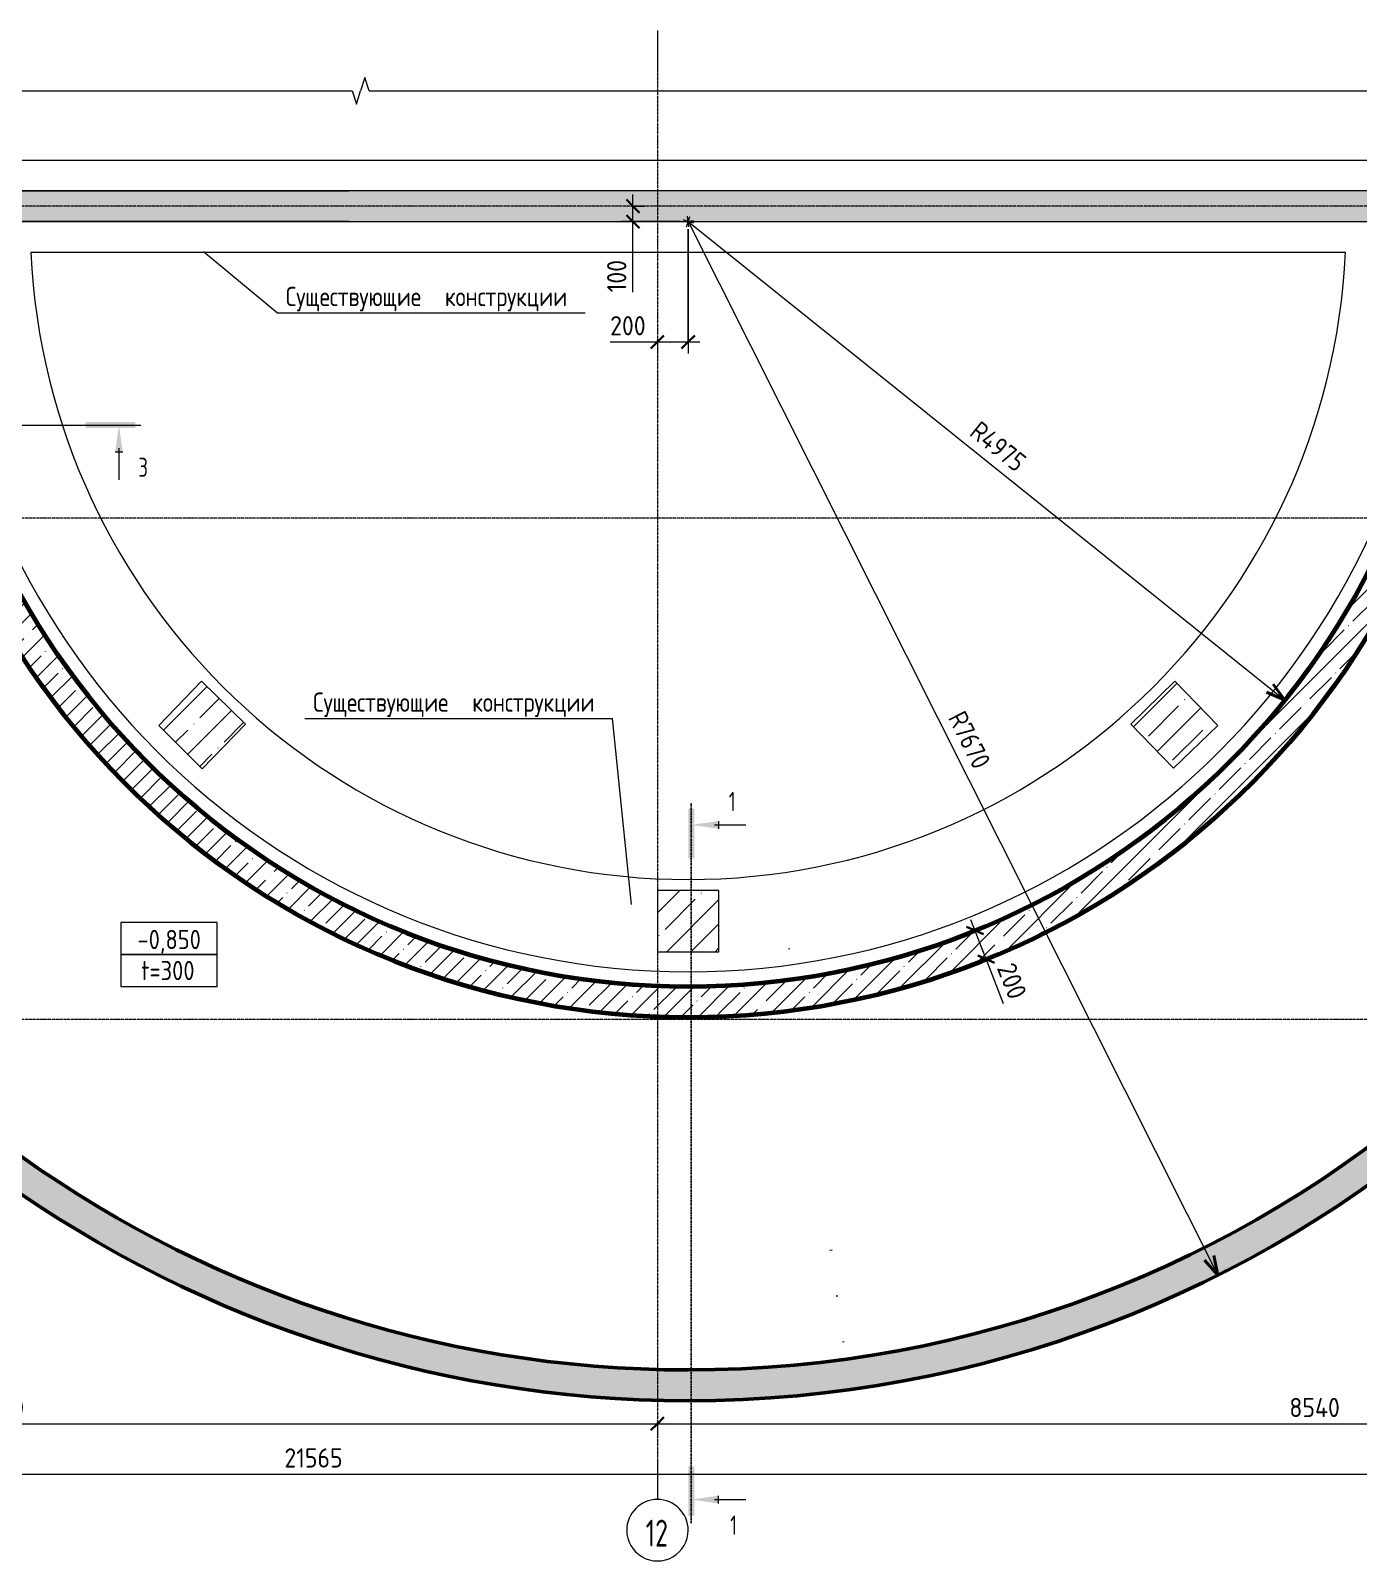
# Model space of a CAD drawing. Header units: millimetres. Extents: x 25978 to 116586, y -2270 to 13021.
# Drawn here: x 103353 to 111987, y 2719 to 12682 of the extents above; entities that cross this region are included whole.
import ezdxf

# ---------------------------------------------------------------- set-up
doc = ezdxf.new("R2010")
doc.units = ezdxf.units.MM
for name, pattern in [('01 Штриховая _2 мм_', [3, 2, -1]), ('01 Штриховая _4 мм_', [6, 3.5, -2.5]), ('02 Штрихпунктирная _20 мм_', [25, 20, -2.5, 0, -2.5]), ('04 Пунктир 10мм', [10, 0, -10])]:
    doc.linetypes.add(name, pattern=pattern)
for name, color, linetype, lineweight in [('AA_Dim', 7, 'Continuous', 9), ('AA_Dim-50', 7, 'Continuous', 9), ('AA_Linii', 7, 'Continuous', 9), ('AA_Oformlenie', 7, 'Continuous', 9), ('AA_Razrez', 7, 'Continuous', 9), ('AA_Vinoska', 7, 'Continuous', 9), ('AF_Lestnica', 7, '01 Штриховая _2 мм_', 9), ('AF_Perekritie', 7, 'Continuous', 20), ('AF_Perekritie_Опалубка', 253, 'Continuous', 20), ('AF_Stena', 7, '01 Штриховая _4 мм_', 20), ('AF_Stena_Гидроизоляция', 253, 'Continuous', 20), ('Оси', 7, 'Continuous', 9)]:
    doc.layers.add(name, color=color, linetype=linetype, lineweight=lineweight)
doc.styles.add('GOST Common', font='GOST_Common.ttf', dxfattribs={"width": 0.85, "height": 125})
doc.styles.add('ISOCPEUR', font='isocpeur.TTF', dxfattribs={"width": 0.7, "height": 175})
doc.styles.add('ISOCPEUR_1', font='isocpeur.TTF', dxfattribs={"width": 0.85, "height": 125})
doc.styles.add('ISOCPEUR_2', font='isocpeur.TTF', dxfattribs={"width": 0.9, "height": 125})
doc.styles.add('ISOCPEUR_3', font='isocpeur.TTF', dxfattribs={"width": 0.7, "height": 125})
doc.dimstyles.new('05_Округл_5мм__прозр_', dxfattribs={"dimscale": 304.8, "dimtxt": 125.344371, "dimasz": 0.278871, "dimexe": 0.246063, "dimexo": 0.164042, "dimgap": 0.016404, "dimtad": 1, "dimdec": 0, "dimrnd": 5, "dimdsep": 46, "dimtxsty": 'ISOCPEUR_2', "dimblk1": 'OBLIQUE', "dimblk2": 'OBLIQUE', "dimsah": 1, "dimcen": 0.09, "dimdle": 0.246063, "dimazin": 0, "dimtfac": 1, "dimtdec": 4, "dimtix": 1, "dimtmove": 0, "dimatfit": 3, "dimfxl": 1, "dimtvp": 1, "dimtolj": 1, "dimtzin": 0, "dimlwd": 18, "dimlwe": 18, "dimarcsym": 2})
doc.dimstyles.new('05_Округл_5мм__прозр__1', dxfattribs={"dimscale": 304.8, "dimtxt": 125.344371, "dimasz": 0.278871, "dimexe": 0.246063, "dimexo": 0.164042, "dimgap": 0.016404, "dimtad": 1, "dimdec": 0, "dimrnd": 5, "dimdsep": 46, "dimtxsty": 'ISOCPEUR_2', "dimblk1": 'OBLIQUE', "dimblk2": 'OBLIQUE', "dimsah": 1, "dimcen": 0.09, "dimdle": 0.246063, "dimazin": 0, "dimtfac": 1, "dimtdec": 4, "dimtix": 1, "dimtmove": 1, "dimatfit": 3, "dimfxl": 1, "dimtvp": 1, "dimtolj": 1, "dimtzin": 0, "dimlwd": 18, "dimlwe": 18, "dimarcsym": 2})
doc.dimstyles.new('Стрелка__округл_5_мм__1', dxfattribs={"dimscale": 304.8, "dimtxt": 125.344371, "dimasz": 0.410105, "dimexe": 0.393701, "dimexo": 0, "dimgap": 0.065617, "dimtad": 1, "dimjust": 3, "dimdec": 0, "dimrnd": 5, "dimdsep": 46, "dimtxsty": 'ISOCPEUR_1', "dimblk1": 'OPEN30', "dimblk2": 'OPEN30', "dimsah": 1, "dimcen": 0.09, "dimazin": 0, "dimtfac": 1, "dimtdec": 4, "dimtix": 1, "dimtmove": 0, "dimatfit": 2, "dimfxl": 1, "dimtvp": 1, "dimtolj": 1, "dimtzin": 0, "dimarcsym": 2})
pattern_1 = [(45, (66853.87, 0), (-157.1545, 157.1545), []), (45, (67011.03, 0), (-157.1545, 157.1545), [277.813, -55.563, 1.676, -53.886])]

# ---------------------------------------------------------------- blocks, each defined once
blk = doc.blocks.new('Лестницы 1 - Лестницы 1-3688333-Схема расположения входа на отм_ -0_850 в осях 7-14_ А-В')
at = {"layer": 'AF_Lestnica', "linetype": 'Continuous'}
h = blk.add_hatch(dxfattribs=at)
h.set_pattern_fill('FP_19', color=256, style=0, pattern_type=2)
h.set_pattern_definition([(45, (0, 0), (-112.2532, 112.2532), []), (45, (112.25, 0), (-112.2532, 112.2532), [198.438, -39.688, 1.676, -38.011])])
h.paths.add_polyline_path([(40775.1, 3770.8), (41079.9, 3776.9), (41384.2, 3795), (41687.6, 3825.3), (41989.5, 3867.6), (42289.5, 3921.8), (42587.1, 3987.9), (42881.8, 4065.8), (43173.2, 4155.4), (43460.9, 4256.5), (43744.3, 4368.9), (44022.9, 4492.5), (44296.5, 4627.1), (44564.5, 4772.4), (44826.5, 4928.3), (45082.1, 5094.4), (45330.9, 5270.6), (45572.5, 5456.6), (45806.5, 5652), (46032.6, 5856.5), (46250.3, 6069.9), (46459.4, 6291.7), (46659.6, 6521.7), (46850.4, 6759.5), (47031.6, 7004.6), (47202.9, 7256.8), (47364.1, 7515.6), (47514.9, 7780.6), (47655, 8051.3), (47784.3, 8327.4), (47902.4, 8608.5), (48009.3, 8894), (48104.8, 9183.5), (48188.7, 9476.6), (48260.9, 9772.8), (48321.2, 10071.7), (48369.6, 10372.7), (48171.6, 10400.5), (48122.9, 10099), (48061.9, 9799.7), (47988.8, 9503.2), (47903.6, 9210), (47806.5, 8920.4), (47697.6, 8635.1), (47577.1, 8354.4), (47445.3, 8079), (47302.4, 7809.1), (47148.5, 7545.3), (46983.9, 7288), (46809, 7037.7), (46624, 6794.7), (46429.2, 6559.5), (46225, 6332.4), (46011.6, 6113.9), (45789.5, 5904.3), (45559, 5703.9), (45320.6, 5513.1), (45074.5, 5332.3), (44821.2, 5161.6), (44561.2, 5001.5), (44294.8, 4852.1), (44022.5, 4713.7), (43744.9, 4586.6), (43462.2, 4470.9), (43175.1, 4366.9), (42883.9, 4274.7), (42589.3, 4194.5), (42291.5, 4126.4), (41991.3, 4070.5), (41689, 4026.9), (41385.2, 3995.8), (41080.4, 3977), (40775.1, 3970.8), (40467.4, 3977.1), (40160.2, 3996.1), (39854.1, 4027.8), (39549.6, 4072), (39247.1, 4128.7), (38947.2, 4197.9), (38650.5, 4279.3), (38357.3, 4372.9), (38068.3, 4478.5), (37783.8, 4595.9), (37504.4, 4724.9), (37230.6, 4865.4), (36962.8, 5017), (36701.4, 5179.4), (36447, 5352.6), (36199.9, 5536), (35960.6, 5729.5), (35729.4, 5932.7), (35506.9, 6145.2), (35293.2, 6366.7), (35088.9, 6596.8), (34894.2, 6835.1), (34709.5, 7081.3), (34535.1, 7334.8), (34371.3, 7595.4), (34218.4, 7862.4), (34076.6, 8135.5), (33946.2, 8414.3), (33827.3, 8698.1), (33720.3, 8986.6), (33625.2, 9279.3), (33416.5, 9279.3), (33509.2, 8985.6), (33613.6, 8695.9), (33729.6, 8410.5), (33856.9, 8130.1), (33995.4, 7855), (34144.8, 7585.7), (34304.9, 7322.5), (34475.4, 7066.1), (34656.1, 6816.7), (34846.7, 6574.7), (35046.8, 6340.6), (35256.2, 6114.7), (35474.5, 5897.4), (35701.3, 5689.1), (35936.3, 5490), (36179.1, 5300.5), (36429.3, 5120.9), (36686.5, 4951.5), (36950.3, 4792.6), (37220.3, 4644.4), (37496.1, 4507.1), (37777.1, 4381.1), (38062.9, 4266.4), (38353.1, 4163.3), (38647.3, 4071.9), (38944.8, 3992.4), (39245.3, 3924.9), (39548.3, 3869.5), (39853.3, 3826.4), (40159.7, 3795.5), (40467.1, 3777)])
at = {"layer": 'AF_Lestnica', "color": 10, "linetype": 'Continuous', "lineweight": 50}
for radius, start, end in [(7469.2, 270, 352), (7669.2, 270, 352), (7669.2, 196.36363, 270), (7469.2, 196.81463, 270)]:
    blk.add_arc((40775.1, 11440), radius, start, end, dxfattribs=at)
blk = doc.blocks.new('011_ЛинияОбрыва _ЭлУзла_Линия_ - Тип 1-3710690-Схема расположения входа на отм_ -0_850 в осях 7-14_ А-В')
at = {"layer": 'AA_Oformlenie'}
for p, q in [((0, 0), (10745, 0)), ((10856.3, 0), (21600, 0))]:
    blk.add_line(p, q, dxfattribs=at)
blk = doc.blocks.new('Ось сетки - d_4мм-2765513-Схема расположения входа на отм_ -0_850 в осях 7-14_ А-В')
at = {"layer": 'Оси'}
for start, end in [(360, 180), (360, 180), (180, 360), (180, 360)]:
    blk.add_arc((0, 0), 4, start, end, dxfattribs=at)
blk = doc.blocks.new('Разрез - Номер узла_ сзади-394133-Схема расположения входа на отм_ -0_850 в осях 7-14_ А-В')
at = {"layer": 'AA_Razrez'}
for points in [[(7.33, 0.4), (7.33, -0.39), (0.87, -0.39), (0.87, 0.4)], [(3.5, -3.53), (2.5, -3.53), (3, 0)]]:
    blk.add_hatch(color=256, dxfattribs=at).paths.add_polyline_path(points)
for p, q in [((2.5, -3.53), (3.5, -3.53)), ((3, -3), (3, -7.1))]:
    blk.add_line(p, q, dxfattribs=at)
blk = doc.blocks.new('Разрез - Номер узла_ спереди-394134-Схема расположения входа на отм_ -0_850 в осях 7-14_ А-В')
at = {"layer": 'AA_Razrez'}
for points in [[(7.33, 0.4), (7.33, -0.39), (0.87, -0.39), (0.87, 0.4)], [(3.5, -3.53), (2.5, -3.53), (3, 0)]]:
    blk.add_hatch(color=256, dxfattribs=at).paths.add_polyline_path(points)
for p, q in [((2.5, -3.53), (3.5, -3.53)), ((3, -3), (3, -7.1))]:
    blk.add_line(p, q, dxfattribs=at)
blk = doc.blocks.new('010_Текст с выноской - Текст 2 строки-3712182-Схема расположения входа на отм_ -0_850 в осях 7-14_ А-В')
at = {"layer": 'AA_Vinoska'}
blk.add_line((-20, 0), (20, 0), dxfattribs=at)
blk = doc.blocks.new('DIMBLOCK107-Схема расположения входа на отм_ -0_850 в осях 7-14_ А-В')
at = {"layer": 'AA_Dim-50', "lineweight": 30}
for p, q in [((98858.9, 3621.1), (98816.4, 3578.6)), ((98858.9, 3621.1), (98901.4, 3663.6)), ((107428.9, 3621.1), (107386.4, 3578.6)), ((107428.9, 3621.1), (107471.4, 3663.6))]:
    blk.add_line(p, q, dxfattribs=at)
at = {"layer": 'AA_Dim-50', "lineweight": 18}
for p, q in [((98858.9, 3631.3), (98858.9, 3546.1)), ((98858.9, 3621.1), (98858.9, 3631.3)), ((98858.9, 3621.1), (107428.9, 3621.1)), ((107428.9, 3631.3), (107428.9, 3546.1)), ((107428.9, 3621.1), (107428.9, 3631.3))]:
    blk.add_line(p, q, dxfattribs=at)
at = {"layer": 'AA_Dim-50', "color": 0, "lineweight": 18, "insert": (102987.8, 3789), "char_height": 125, "width": 374.614, "attachment_point": 1, "line_spacing_factor": 1.135194, "style": 'ISOCPEUR_2'}
blk.add_mtext('8570', dxfattribs=at)
blk = doc.blocks.new('_Oblique')
at = {"color": 0, "linetype": 'ByBlock', "lineweight": -2}
blk.add_line((-0.5, -0.5), (0.5, 0.5), dxfattribs=at)
blk = doc.blocks.new('DIMBLOCK108-Схема расположения входа на отм_ -0_850 в осях 7-14_ А-В')
at = {"layer": 'AA_Dim-50', "lineweight": 30}
for p, q in [((107428.9, 3621.1), (107386.4, 3578.6)), ((107428.9, 3621.1), (107471.4, 3663.6)), ((115968.9, 3621.1), (115926.4, 3578.6)), ((115968.9, 3621.1), (116011.4, 3663.6))]:
    blk.add_line(p, q, dxfattribs=at)
at = {"layer": 'AA_Dim-50', "lineweight": 18}
for p, q in [((107428.9, 3631.3), (107428.9, 3546.1)), ((107428.9, 3621.1), (107428.9, 3631.3)), ((107428.9, 3621.1), (116043.9, 3621.1)), ((115968.9, 3631.3), (115968.9, 3546.1)), ((115968.9, 3621.1), (115968.9, 3631.3))]:
    blk.add_line(p, q, dxfattribs=at)
at = {"layer": 'AA_Dim-50', "color": 0, "lineweight": 18, "insert": (111538.1, 3789), "char_height": 125, "width": 385.966, "attachment_point": 1, "line_spacing_factor": 1.135194, "style": 'ISOCPEUR_2'}
blk.add_mtext('8540', dxfattribs=at)
blk = doc.blocks.new('DIMBLOCK109-Схема расположения входа на отм_ -0_850 в осях 7-14_ А-В')
at = {"layer": 'AA_Dim-50', "lineweight": 18}
for p, q in [((94328.9, 3293.2), (116043.9, 3293.2)), ((94403.9, 3303.3), (94403.9, 3218.2)), ((94403.9, 3293.2), (94403.9, 3303.3)), ((115968.9, 3303.3), (115968.9, 3218.2)), ((115968.9, 3293.2), (115968.9, 3303.3))]:
    blk.add_line(p, q, dxfattribs=at)
at = {"layer": 'AA_Dim-50', "lineweight": 30}
for p, q in [((94403.9, 3293.2), (94361.4, 3250.7)), ((94403.9, 3293.2), (94446.4, 3335.7)), ((115968.9, 3293.2), (115926.4, 3250.7)), ((115968.9, 3293.2), (116011.4, 3335.7))]:
    blk.add_line(p, q, dxfattribs=at)
at = {"layer": 'AA_Dim-50', "color": 0, "lineweight": 18, "insert": (105003.1, 3461.1), "char_height": 125, "width": 439.888, "attachment_point": 1, "line_spacing_factor": 1.135194, "style": 'ISOCPEUR_2'}
blk.add_mtext('21565', dxfattribs=at)
blk = doc.blocks.new('042_М_Плиты толщина и отметка - 042_М_Плиты толщина и отметка-646207-Схема расположения входа на отм_ -0_850 в осях 7-14_ А-В')
at = {"layer": 'AA_Vinoska'}
for p, q in [((6.28, 4.17), (-6.28, 4.17)), ((-6.28, 4.17), (-6.28, 0)), ((6.28, 0), (6.28, 4.17)), ((6.28, 0), (-6.28, 0)), ((-6.28, 0), (-6.28, -4.17)), ((-6.28, 0), (6.28, 0)), ((6.28, -4.17), (6.28, 0)), ((-6.28, -4.17), (6.28, -4.17))]:
    blk.add_line(p, q, dxfattribs=at)
blk = doc.blocks.new('DIMBLOCK133-Схема расположения входа на отм_ -0_850 в осях 7-14_ А-В')
at = {"layer": 'AA_Dim-50'}
for p, q in [((107617.8, 11406.4), (107640, 11473.6)), ((107662.5, 11428.9), (107595.4, 11451.1)), ((107628.9, 11440), (111072.5, 4587.4))]:
    blk.add_line(p, q, dxfattribs=at)
at = {"layer": 'AA_Dim-50', "lineweight": 40}
for q in [(110986.5, 4684), (111046.3, 4714.1)]:
    blk.add_line((111072.5, 4587.4), q, dxfattribs=at)
at = {"layer": 'AA_Dim-50'}
blk.add_arc((107628.9, 11440), 7669.2, 295.78419, 297.57721, dxfattribs=at)
at = {"layer": 'AA_Dim-50', "color": 0, "insert": (109427, 8269.1), "char_height": 125, "width": 465.43, "attachment_point": 1, "rotation": 296.6807, "line_spacing_factor": 1.135194, "style": 'ISOCPEUR_1'}
blk.add_mtext('R7670', dxfattribs=at)
blk = doc.blocks.new('_Open30')
at = {"color": 0, "linetype": 'ByBlock', "lineweight": -2}
for p, q in [((-1, 0.268), (0, 0)), ((0, 0), (-1, -0.268)), ((0, 0), (-1, 0))]:
    blk.add_line(p, q, dxfattribs=at)
blk = doc.blocks.new('DIMBLOCK134-Схема расположения входа на отм_ -0_850 в осях 7-14_ А-В')
at = {"layer": 'AA_Dim-50'}
for p, q in [((107632.8, 11404.9), (107625.1, 11475.1)), ((107664.1, 11443.9), (107593.8, 11436.1)), ((107628.9, 11440), (111509.2, 8327.7))]:
    blk.add_line(p, q, dxfattribs=at)
at = {"layer": 'AA_Dim-50', "lineweight": 40}
for q in [(111390.7, 8379.8), (111432.6, 8432.1)]:
    blk.add_line((111509.2, 8327.7), q, dxfattribs=at)
at = {"layer": 'AA_Dim-50'}
blk.add_arc((107628.9, 11440), 4974.2, 319.88536, 322.64982, dxfattribs=at)
at = {"layer": 'AA_Dim-50', "color": 0, "insert": (109528.5, 10150.8), "char_height": 125, "width": 476.782, "attachment_point": 1, "rotation": 321.26759, "line_spacing_factor": 1.135194, "style": 'ISOCPEUR_1'}
blk.add_mtext('R4975', dxfattribs=at)
blk = doc.blocks.new('DIMBLOCK135-Схема расположения входа на отм_ -0_850 в осях 7-14_ А-В')
at = {"layer": 'AA_Dim-50', "lineweight": 18}
for p, q in [((109593.9, 6572), (109467.1, 6898.2)), ((109514.8, 6836.3), (109424.4, 6801.1)), ((109494.3, 6828.3), (109514.8, 6836.3)), ((109576.5, 6616.6), (109530.5, 6735.1)), ((109550, 6635.4), (109636.6, 6669)), ((109566.7, 6641.9), (109550, 6635.4)), ((109679.5, 6351.8), (109576.5, 6616.6))]:
    blk.add_line(p, q, dxfattribs=at)
at = {"layer": 'AA_Dim-50', "lineweight": 30}
for p, q in [((109494.3, 6828.3), (109439.2, 6852.5)), ((109494.3, 6828.3), (109549.3, 6804.1)), ((109566.7, 6641.9), (109511.7, 6666.1)), ((109566.7, 6641.9), (109621.7, 6617.7))]:
    blk.add_line(p, q, dxfattribs=at)
at = {"layer": 'AA_Dim-50', "color": 0, "lineweight": 18, "insert": (109751.1, 6630.8), "char_height": 125, "width": 280.961, "attachment_point": 1, "rotation": 291.23971, "line_spacing_factor": 1.135194, "style": 'ISOCPEUR_2'}
blk.add_mtext('200', dxfattribs=at)
blk = doc.blocks.new('DIMBLOCK136-Схема расположения входа на отм_ -0_850 в осях 7-14_ А-В')
at = {"layer": 'AA_Dim-50', "lineweight": 18}
for p, q in [((107628.9, 11390), (107628.9, 10582.1)), ((107628.9, 10657.1), (107628.9, 11390)), ((107428.9, 10667.2), (107428.9, 10582.1)), ((107428.9, 10657.1), (107428.9, 10667.2)), ((107121.3, 10657.1), (107405.4, 10657.1)), ((107353.9, 10657.1), (107703.9, 10657.1)), ((107405.4, 10657.1), (107528.9, 10657.1))]:
    blk.add_line(p, q, dxfattribs=at)
at = {"layer": 'AA_Dim-50', "lineweight": 30}
for p, q in [((107428.9, 10657.1), (107471.4, 10699.6)), ((107628.9, 10657.1), (107671.4, 10699.6)), ((107428.9, 10657.1), (107386.4, 10614.6)), ((107628.9, 10657.1), (107586.4, 10614.6))]:
    blk.add_line(p, q, dxfattribs=at)
at = {"layer": 'AA_Dim-50', "color": 0, "lineweight": 18, "insert": (107121.3, 10825), "char_height": 125, "width": 280.961, "attachment_point": 1, "line_spacing_factor": 1.135194, "style": 'ISOCPEUR_2'}
blk.add_mtext('200', dxfattribs=at)
blk = doc.blocks.new('DIMBLOCK137-Схема расположения входа на отм_ -0_850 в осях 7-14_ А-В')
at = {"layer": 'AA_Dim-50', "lineweight": 30}
for p, q in [((107269.4, 11540), (107226.9, 11582.5)), ((107269.4, 11440), (107226.9, 11482.5)), ((107269.4, 11540), (107311.9, 11497.5)), ((107269.4, 11440), (107311.9, 11397.5))]:
    blk.add_line(p, q, dxfattribs=at)
at = {"layer": 'AA_Dim-50', "lineweight": 18}
for p, q in [((107269.4, 11365), (107269.4, 11615)), ((107259.3, 11540), (107344.4, 11540)), ((107269.4, 11540), (107259.3, 11540)), ((107269.4, 11240.4), (107269.4, 11490)), ((107578, 11440), (107194.4, 11440)), ((107269.4, 11440), (107578, 11440)), ((107269.4, 10979.9), (107269.4, 11240.4))]:
    blk.add_line(p, q, dxfattribs=at)
at = {"layer": 'AA_Dim-50', "color": 0, "lineweight": 18, "insert": (107101.6, 10979.9), "char_height": 125, "width": 252.581, "attachment_point": 1, "rotation": 90, "line_spacing_factor": 1.135194, "style": 'ISOCPEUR_2'}
blk.add_mtext('100', dxfattribs=at)

msp = doc.modelspace()

# ---------------------------------------------------------------- hatches: boundary and pattern name
at = {"layer": 'AA_Oformlenie'}
h = msp.add_hatch(dxfattribs=at)
h.set_pattern_fill('FP_1', color=256, style=0, pattern_type=2)
h.set_pattern_definition(pattern_1)
h.paths.add_polyline_path([(116298.933, 11440), (116298.933, 11640), (94698.933, 11640), (94698.933, 11440), (114677.1244, 11440)])
h = msp.add_hatch(dxfattribs=at)
h.set_pattern_fill('FP_1', color=256, style=0, pattern_type=2)
h.set_pattern_definition(pattern_1)
h.paths.add_polyline_path([(107428.933, 6690), (107828.933, 6690), (107828.933, 7090), (107428.933, 7090)])
h.paths.add_polyline_path([(104468.7531, 7879.6069), (104751.056, 8171.9402), (104463.3201, 8449.8035), (104185.8673, 8162.4927), (104435.0049, 7913.3552)])
h.paths.add_polyline_path([(110784.7113, 7884.2043), (111072.4472, 8162.0676), (110794.5839, 8449.8035), (110506.8479, 8171.9402), (110756.5606, 7913.3552)])
at = {"layer": 'AF_Stena', "linetype": 'Continuous', "lineweight": 9}
h = msp.add_hatch(dxfattribs=at)
h.set_pattern_fill('FP_19', color=256, style=0, pattern_type=2)
h.set_pattern_definition([(45, (66853.87, 0), (-112.2532, 112.2532), []), (45, (66966.12, 0), (-112.2532, 112.2532), [198.438, -39.688, 1.676, -38.011])])
h.paths.add_polyline_path([(107628.933, 6265.7905), (107885.3989, 6272.1505), (108141.2344, 6291.2146), (108395.8105, 6322.9362), (108648.5014, 6367.2371), (108898.6858, 6424.0084), (109145.7488, 6493.1107), (109389.0829, 6574.3741), (109628.0901, 6667.5987), (109862.1826, 6772.5553), (110090.7851, 6888.9861), (110313.3357, 7016.6047), (110529.287, 7155.0974), (110738.1084, 7304.1238), (110939.2865, 7463.3175), (111132.3266, 7632.2872), (111316.7543, 7810.6174), (111492.1161, 7997.8699), (111657.981, 8193.5841), (111813.9411, 8397.2791), (111959.6133, 8608.4541), (112094.6392, 8826.59), (112218.6869, 9051.1504), (112331.4516, 9281.5834), (112432.656, 9517.3225), (112522.0513, 9757.7881), (112599.4177, 10002.3891), (112664.5651, 10250.5243), (112717.3333, 10501.5835), (112757.5926, 10754.9497), (112785.244, 11010), (112584.5217, 11010), (112556.6251, 10761.3173), (112516.257, 10514.3523), (112461.5418, 10262.3738), (112398.5464, 10028.0695), (112321.5018, 9789.9824), (112232.5808, 9556.0714), (112132.0084, 9326.9284), (112020.0392, 9103.1334), (111896.9566, 8885.2527), (111763.0721, 8673.8378), (111618.7246, 8469.4238), (111464.2792, 8272.528), (111300.1271, 8083.6487), (111126.6835, 7903.2641), (110944.3875, 7731.8305), (110753.7004, 7569.7819), (110555.1049, 7417.5284), (110349.1035, 7275.4553), (110136.2177, 7143.9223), (109916.9862, 7023.2622), (109691.9638, 6913.7804), (109461.7202, 6815.754), (109226.838, 6729.4311), (108987.9116, 6655.0301), (108745.5458, 6592.7394), (108500.354, 6542.7166), (108252.9567, 6505.0882), (108003.9801, 6479.9497), (107754.0542, 6467.3644), (107503.8117, 6467.3644), (107253.8859, 6479.9497), (107004.9093, 6505.0882), (106757.512, 6542.7166), (106512.3202, 6592.7394), (106269.9544, 6655.0301), (106031.028, 6729.4311), (105796.1458, 6815.754), (105565.9021, 6913.7804), (105340.8798, 7023.2622), (105121.6483, 7143.9223), (104908.7625, 7275.4553), (104702.7611, 7417.5284), (104504.1656, 7569.7819), (104313.4785, 7731.8305), (104131.1825, 7903.2641), (103957.7389, 8083.6487), (103793.5867, 8272.528), (103639.1414, 8469.4238), (103494.7938, 8673.8378), (103360.9093, 8885.2527), (103237.8267, 9103.1334), (103125.8576, 9326.9284), (103025.2852, 9556.0714), (102936.3642, 9789.9824), (102859.3196, 10028.0695), (102794.3464, 10269.7299), (102741.609, 10514.3523), (102701.2409, 10761.3173), (102673.3442, 11010), (102472.6219, 11010), (102500.2734, 10754.9497), (102540.5326, 10501.5835), (102593.3008, 10250.5243), (102658.4483, 10002.3891), (102735.8147, 9757.7881), (102825.21, 9517.3225), (102926.4144, 9281.5834), (103039.1791, 9051.1504), (103163.2268, 8826.59), (103298.2527, 8608.4541), (103443.9248, 8397.2791), (103599.885, 8193.5841), (103765.7499, 7997.8699), (103941.1117, 7810.6174), (104125.5394, 7632.2872), (104318.5795, 7463.3175), (104519.7576, 7304.1238), (104728.5789, 7155.0974), (104944.5303, 7016.6047), (105167.0808, 6888.9861), (105395.6834, 6772.5553), (105629.7759, 6667.5987), (105868.7831, 6574.3741), (106112.1172, 6493.1107), (106359.1802, 6424.0084), (106609.3646, 6367.2371), (106862.0555, 6322.9362), (107116.6315, 6291.2146), (107372.467, 6272.1505)])

# ---------------------------------------------------------------- linework, layer by layer
at = {"layer": 'AA_Linii', "lineweight": 20}
for p, q in [((94700.665, 11840), (116297.2009, 11840)), ((100718.933, 11640), (105421.2865, 11640)), ((105421.2865, 11440), (100717.2285, 11440)), ((103354.3998, 11240), (111903.4661, 11240)), ((104463.3201, 8449.8035), (104185.8673, 8162.4927)), ((104751.056, 8171.9402), (104463.3201, 8449.8035)), ((110506.8479, 8171.9402), (110794.5839, 8449.8035)), ((110794.5839, 8449.8035), (111072.4472, 8162.0676)), ((104468.7531, 7879.6069), (104751.056, 8171.9402)), ((110784.7113, 7884.2043), (110506.8479, 8171.9402)), ((104185.8673, 8162.4927), (104468.7531, 7879.6069)), ((111072.4472, 8162.0676), (110784.7113, 7884.2043)), ((107828.933, 7090), (107428.933, 7090)), ((107428.933, 7090), (107428.933, 6690)), ((107828.933, 6690), (107828.933, 7090)), ((109430.9431, 6803.6739), (109468.226, 6818.1648)), ((107428.933, 6690), (107828.933, 6690)), ((109503.3972, 6617.2594), (109550.0009, 6635.3729)), ((110383.6559, 4497.4061), (110411.5429, 4508.4655)), ((110457.3858, 4311.4923), (110485.2728, 4322.5518))]:
    msp.add_line(p, q, dxfattribs=at)
at = {"layer": 'AA_Linii'}
for p, q in [((116298.933, 11640), (94698.933, 11640)), ((94698.933, 11440), (116298.933, 11440)), ((104463.3201, 8449.8035), (104185.8673, 8162.4927)), ((104751.056, 8171.9402), (104463.3201, 8449.8035)), ((110794.5839, 8449.8035), (110506.8479, 8171.9402)), ((111072.4472, 8162.0676), (110794.5839, 8449.8035)), ((104468.7531, 7879.6069), (104751.056, 8171.9402)), ((110506.8479, 8171.9402), (110784.7113, 7884.2043)), ((104185.8673, 8162.4927), (104468.7531, 7879.6069)), ((110784.7113, 7884.2043), (111072.4472, 8162.0676)), ((107828.933, 7090), (107428.933, 7090)), ((107428.933, 7090), (107428.933, 6690)), ((107828.933, 6690), (107828.933, 7090)), ((107428.933, 6690), (107828.933, 6690)), ((108280.2967, 6710.4333), (108290.2032, 6711.7976)), ((108550.4357, 4748.9479), (108565.2955, 4750.9944)), ((108591.3659, 4451.7532), (108601.2724, 4453.1175)), ((108632.296, 4154.5584), (108642.2025, 4155.9227))]:
    msp.add_line(p, q, dxfattribs=at)
at = {"layer": 'AA_Linii', "lineweight": 20}
for radius, start, end in [(4879.2095, 182.34922632, 357.65077368), (4279.2095, 182.67884337, 357.32115663)]:
    msp.add_arc((107628.933, 11440), radius, start, end, dxfattribs=at)
at = {"layer": 'AA_Razrez', "linetype": '04 Пунктир 10мм'}
for p, q in [((93176.3116, 10116.0406), (104076.8877, 10116.0406)), ((107648.933, 2977.4643), (107648.933, 7665.8816))]:
    msp.add_line(p, q, dxfattribs=at)
at = {"layer": 'AA_Vinoska'}
for p, q in [((105527.0873, 12376.6501), (105498.933, 12290)), ((105555.2417, 12290), (105527.0873, 12376.6501)), ((105443.933, 12290), (105471.433, 12203.3975)), ((105471.433, 12203.3975), (105498.933, 12290)), ((104477.6669, 11245.0876), (104958.1072, 10845.9991)), ((107260.6601, 6997.8326), (107135.6331, 8207.6422))]:
    msp.add_line(p, q, dxfattribs=at)
at = {"layer": 'AF_Perekritie', "linetype": '01 Штриховая _4 мм_'}
for p, q in [((111974.0177, 5120.4265), (111924.2971, 5086.5269)), ((111718.1907, 4951.9539), (111669.1915, 4921.328)), ((111455.8423, 4793.833), (111407.7407, 4766.3664)), ((111187.391, 4646.3156), (111140.3556, 4621.8855)), ((110913.2649, 4509.6367), (110867.4559, 4488.1123)), ((110633.9013, 4384.0141), (110589.4703, 4365.2567)), ((110349.7456, 4269.6478), (110306.8353, 4253.5118)), ((110061.2511, 4166.7201), (110019.9948, 4153.0529)), ((109473.0923, 3995.8178), (109435.5049, 3986.6067)), ((109768.8779, 4075.3949), (109729.3992, 4064.038)), ((109174.366, 3928.1155), (109138.7736, 3920.8807)), ((108265.3268, 3797.2403), (108236.2345, 3794.8735)), ((108570.0013, 3828.7476), (108538.6671, 3824.9388)), ((108873.1756, 3872.3958), (108839.671, 3866.9632)), ((107961.2118, 3777.9921), (107961.9349, 3778.0235))]:
    msp.add_line(p, q, dxfattribs=at)
for radius, start, end in [(4974.2095, 330.30632996, 330.78618322), (4974.2095, 212.04254626, 212.56871209), (4974.2095, 327.43128791, 327.95745249), (4974.2095, 214.87097871, 215.44393415), (4974.2095, 324.55606585, 325.12902007), (4974.2095, 217.69916021, 218.31936625), (4974.2095, 321.68063375, 322.30083858), (4974.2095, 220.52712859, 221.19504544), (4974.2095, 318.80495456, 319.47287022), (4974.2095, 223.35491437, 224.07101806), (4974.2095, 315.92898194, 316.64508445), (4974.2095, 226.18254251, 226.94734279), (4974.2095, 313.05265721, 313.81745633), (4974.2095, 229.01003358, 229.8240951), (4974.2095, 310.1759049, 310.98996527), (4974.2095, 231.83740469, 232.70137365), (4974.2095, 307.29862635, 308.16259418), (4974.2095, 234.6646702, 235.57931), (4974.2095, 304.42069, 305.33532869), (4974.2095, 237.49184223, 238.45808357), (4974.2095, 301.54191643, 302.50815667), (4974.2095, 240.31893111, 241.33794552), (4974.2095, 298.66205448, 299.6810678), (4974.2095, 243.14594567, 244.21925864), (4974.2095, 295.78074136, 296.85405326), (4974.2095, 245.97289351, 247.10256712), (4974.2095, 292.89743288, 294.02710543), (4974.2095, 248.79978122, 249.98872613), (4974.2095, 290.01127387, 291.20021772), (4974.2095, 251.62661453, 252.87916093), (4974.2095, 287.12083907, 288.37338443), (4974.2095, 254.45339844, 255.77643698), (4974.2095, 257.28013734, 258.68568525), (4974.2095, 281.31431475, 282.71986163), (4974.2095, 284.22356302, 285.54660053), (4974.2095, 260.10683511, 261.61887795), (4974.2095, 262.93349517, 264.61193172), (4974.2095, 265.76012056, 267.88044922), (4974.2095, 272.11956901, 274.23987842), (4974.2095, 275.38806828, 277.06650381), (4974.2095, 278.38112205, 279.89316387), (7669.2095, 303.45332716, 304.62867641), (7669.2095, 236.80671382, 237.88200044), (7669.2095, 301.15695109, 302.33286633), (7669.2095, 239.11014219, 240.18908432), (7669.2095, 298.86049526, 300.03707417), (7669.2095, 241.41394971, 242.49616775), (7669.2095, 296.56394897, 297.74129867), (7669.2095, 243.7180809, 244.80325071), (7669.2095, 294.26729954, 295.44553868), (7669.2095, 246.02249058, 247.11033321), (7669.2095, 291.97053175, 293.14979316), (7669.2095, 248.32714163, 249.41741523), (7669.2095, 250.63200322, 251.72449675), (7669.2095, 289.67362728, 290.85406115), (7669.2095, 252.93704958, 254.03157779), (7669.2095, 287.37656379, 288.5583418), (7669.2095, 255.24225896, 256.33865832), (7669.2095, 282.78184304, 283.96693795), (7669.2095, 285.07931378, 286.26263431), (7669.2095, 257.5476129, 258.64573833), (7669.2095, 259.85309564, 260.95281782), (7669.2095, 280.48410843, 281.67125206), (7669.2095, 262.15869361, 263.25989678), (7669.2095, 264.46439509, 265.5669752), (7669.2095, 273.60873399, 274.78425129), (7669.2095, 275.89861515, 277.07990928), (7669.2095, 278.18822757, 279.37557602), (7669.2095, 266.77018991, 267.87404929), (7669.2095, 269.07622128, 270.18290001), (7669.2095, 271.3185167, 272.47137953)]:
    msp.add_arc((107628.933, 11440), radius, start, end, dxfattribs=at)
at = {"layer": 'AF_Perekritie_Опалубка', "lineweight": 35}
for p, q in [((107161.8992, 6487.7642), (107169.5576, 6487.0479)), ((108088.3087, 6487.048), (108095.9668, 6487.7642)), ((107628.9408, 3770.7907), (107497.7126, 3771.9139)), ((107654.7841, 3770.8345), (107628.9408, 3770.7907))]:
    msp.add_line(p, q, dxfattribs=at)
at = {"layer": 'AF_Perekritie_Опалубка', "lineweight": 35, "flags": 128}
for points in [[(111924.256, 5086.4991), (111912.4391, 5078.5262), (111846.9435, 5034.9116)], [(103552.6395, 4943.8008), (103540.3935, 4951.5011), (103418.9604, 5029.6258)], [(111669.1493, 4921.3018), (111657.8349, 4914.3029), (111587.7967, 4871.578)], [(103817.4572, 4784.9699), (103804.2143, 4792.5719), (103680.6337, 4865.2225)], [(104088.4542, 4636.9284), (104074.2036, 4644.3637), (103948.6965, 4711.5064)], [(111407.6976, 4766.342), (111396.9429, 4760.2639), (111322.3305, 4718.7216)], [(111140.3115, 4621.8628), (111130.1704, 4616.6496), (111050.9677, 4576.5863)], [(104365.1912, 4499.9162), (104349.926, 4507.1156), (104222.7153, 4568.723)], [(110867.4109, 4488.0913), (110857.9337, 4483.6843), (110774.1402, 4445.3992)], [(104647.2195, 4374.1555), (104630.9367, 4381.0488), (104502.2467, 4437.1006)], [(104934.0818, 4259.8502), (104916.7827, 4266.3667), (104786.8384, 4316.8501)], [(110589.4245, 4365.2376), (110580.6575, 4361.5753), (110492.2886, 4325.3698)], [(105225.3132, 4157.1856), (105207.0028, 4163.2543), (105076.0297, 4208.164)], [(110306.7888, 4253.4945), (110298.7747, 4250.5133), (110205.8612, 4216.6898)], [(105520.4415, 4066.3281), (105501.129, 4071.8779), (105369.3523, 4111.2169)], [(110019.9476, 4153.0375), (110012.7252, 4150.6716), (109915.3133, 4119.5332)], [(105818.9385, 3987.4371), (105798.6869, 3992.3847), (105666.3312, 4026.1642)], [(109435.4567, 3986.595), (109429.9175, 3985.2546), (109323.7072, 3960.3938)], [(109729.3515, 4064.0244), (109722.9554, 4062.206), (109621.1063, 4034.0555)], [(106120.419, 3920.6145), (106099.1967, 3924.9032), (105966.4852, 3953.1426)], [(106424.3452, 3865.9825), (106402.1736, 3869.5419), (106269.3283, 3892.2691)], [(109138.7249, 3920.8709), (109134.0688, 3919.9375), (109023.5868, 3898.6667)], [(106730.2244, 3823.6297), (106707.129, 3826.3904), (106574.3697, 3843.6415)], [(107037.5606, 3793.6249), (107013.5711, 3795.5181), (106881.1152, 3807.3376)], [(108236.1851, 3794.8696), (108234.2929, 3794.7195), (108108.96, 3785.8285)], [(108538.6179, 3824.9329), (108535.7896, 3824.5956), (108415.5998, 3811.2437)], [(108839.6221, 3866.9553), (108835.8711, 3866.3566), (108720.8984, 3848.9277)], [(107345.854, 3776.0167), (107321.0057, 3776.9748), (107189.0675, 3783.4155)], [(107961.1681, 3777.9903), (107931.8513, 3776.7752), (107801.4878, 3772.7324)]]:
    msp.add_lwpolyline(points, dxfattribs=at)
at = {"layer": 'AF_Perekritie_Опалубка', "lineweight": 35}
for radius, start, end in [(4974.2095, 329.31400665, 330.30575847), (4974.2095, 212.56928357, 213.51375054), (4974.2095, 326.48624815, 327.43071643), (4974.2095, 215.44450564, 216.34168648), (4974.2095, 323.65831225, 324.55549436), (4974.2095, 218.31993774, 219.16982933), (4974.2095, 320.83016944, 321.68006226), (4974.2095, 221.19561693, 221.99821552), (4974.2095, 318.00178328, 318.80438307), (4974.2095, 224.07158954, 224.8268906), (4974.2095, 315.17310823, 315.92841046), (4974.2095, 226.94791428, 227.65591229), (4974.2095, 312.34408657, 313.05208572), (4974.2095, 229.82466659, 230.48535478), (4974.2095, 309.51464412, 310.17533341), (4974.2095, 232.70194514, 233.31531511), (4974.2095, 306.68468383, 307.29805486), (4974.2095, 235.57988149, 236.14592265), (4974.2095, 303.85407633, 304.42011851), (4974.2095, 238.45865506, 238.97735384), (4974.2095, 301.02264518, 301.54134494), (4974.2095, 241.33851701, 241.80985571), (4974.2095, 298.19014336, 298.66148299), (4974.2095, 244.21983013, 244.64378506), (4974.2095, 295.35621407, 295.78016987), (4974.2095, 247.10313861, 247.47967713), (4974.2095, 292.52032208, 292.89686139), (4974.2095, 249.98929762, 250.318373), (4974.2095, 252.87973241, 253.16127449), (4974.2095, 286.83872498, 287.12026759), (4974.2095, 289.68162631, 290.01070238), (4974.2095, 255.77700847, 256.01090488), (4974.2095, 283.98909482, 284.22299153), (4974.2095, 258.68625674, 258.87231079), (4974.2095, 261.61944944, 261.75726769), (4974.2095, 278.2427334, 278.38055056), (4974.2095, 281.12768935, 281.31374326), (4974.2095, 268.58671399, 271.41328499), (7669.2095, 235.58500361, 236.70535503), (7669.2095, 302.33323698, 303.45295651), (7669.2095, 237.89214531, 239.01426148), (7669.2095, 240.19928725, 241.3229852), (7669.2095, 300.03744482, 301.15658044), (7669.2095, 297.74166932, 298.86012461), (7669.2095, 242.50642944, 243.63155294), (7669.2095, 244.81357187, 245.93998646), (7669.2095, 295.44590933, 296.56357832), (7669.2095, 293.15016381, 294.26692888), (7669.2095, 247.12071455, 248.24830365), (7669.2095, 290.8544318, 291.9701611), (7669.2095, 249.42785749, 250.55651937), (7669.2095, 288.55871245, 289.67325663), (7669.2095, 251.73500068, 252.86464603), (7669.2095, 286.26300496, 287.37619314), (7669.2095, 254.04214414, 255.17269412), (7669.2095, 256.34928786, 257.48067253), (7669.2095, 283.9673086, 285.07894313), (7669.2095, 258.65643186, 259.78858885), (7669.2095, 279.37594668, 280.48373778), (7669.2095, 281.67162271, 282.78147239), (7669.2095, 260.96357613, 262.09644964), (7669.2095, 263.27072068, 264.40426052), (7669.2095, 265.57786552, 266.71202642), (7669.2095, 272.48897225, 273.58830965), (7669.2095, 274.78462194, 275.88723973), (7669.2095, 277.08027993, 278.18568413), (7669.2095, 267.88501064, 269.01975161), (7669.2095, 270.19333039, 271.28876547)]:
    msp.add_arc((107628.933, 11440), radius, start, end, dxfattribs=at)
at = {"layer": 'AF_Stena_Гидроизоляция', "lineweight": 60}
for radius, start, end in [(5174.2095, 184.76703402, 355.23296598), (4974.2095, 184.95917476, 355.04082524)]:
    msp.add_arc((107628.933, 11440), radius, start, end, dxfattribs=at)
at = {"layer": 'Оси'}
for p, q in [((107428.933, 12681.8629), (107428.933, 12431.8629)), ((107428.933, 3378.1675), (107428.933, 3128.1675))]:
    msp.add_line(p, q, dxfattribs=at)
at = {"layer": 'Оси', "linetype": '02 Штрихпунктирная _20 мм_'}
for p, q in [((107428.933, 12431.8629), (107428.933, 3378.1675)), ((116336.346, 11540), (93491.1672, 11540)), ((116336.346, 9510), (93491.1672, 9510)), ((116336.346, 6250), (93491.1672, 6250))]:
    msp.add_line(p, q, dxfattribs=at)

# ---------------------------------------------------------------- block references
at = {"layer": 'AA_Oformlenie'}
msp.add_blockref('011_ЛинияОбрыва _ЭлУзла_Линия_ - Тип 1-3710690-Схема расположения входа на отм_ -0_850 в осях 7-14_ А-В', (94698.933, 12290), dxfattribs=at)
at = {"layer": 'AA_Razrez', "extrusion": (0, 0, -1), "xscale": 49.99999999999998, "yscale": 49.99999999999998, "zscale": 49.99999999999998}
msp.add_blockref('Разрез - Номер узла_ сзади-394133-Схема расположения входа на отм_ -0_850 в осях 7-14_ А-В', (-104076.8877, 10116.0406), dxfattribs=at)
at = {"layer": 'AA_Razrez', "extrusion": (0, 0, -1), "xscale": 49.99999999999998, "yscale": 49.99999999999998, "zscale": 49.99999999999998, "rotation": 270.0000000000002}
msp.add_blockref('Разрез - Номер узла_ сзади-394133-Схема расположения входа на отм_ -0_850 в осях 7-14_ А-В', (-107648.933, 7665.8816), dxfattribs=at)
at = {"layer": 'AA_Razrez', "xscale": 49.99999999999998, "yscale": 49.99999999999998, "zscale": 49.99999999999998, "rotation": 90}
msp.add_blockref('Разрез - Номер узла_ спереди-394134-Схема расположения входа на отм_ -0_850 в осях 7-14_ А-В', (107648.933, 2977.4643), dxfattribs=at)
at = {"layer": 'AA_Vinoska'}
for name, p, xscale, yscale, zscale in [('010_Текст с выноской - Текст 2 строки-3712182-Схема расположения входа на отм_ -0_850 в осях 7-14_ А-В', (105958.1072, 10845.9991), 50, 50, 50), ('010_Текст с выноской - Текст 2 строки-3712182-Схема расположения входа на отм_ -0_850 в осях 7-14_ А-В', (106135.6331, 8207.6422), 50, 50, 50), ('042_М_Плиты толщина и отметка - 042_М_Плиты толщина и отметка-646207-Схема расположения входа на отм_ -0_850 в осях 7-14_ А-В', (104252.421, 6673.5566), 49.99999999999998, 49.99999999999998, 49.99999999999998)]:
    msp.add_blockref(name, p, dxfattribs=dict(at, xscale=xscale, yscale=yscale, zscale=zscale))
at = {"layer": 'AF_Lestnica', "color": 10, "linetype": 'Continuous', "lineweight": 50}
msp.add_blockref('Лестницы 1 - Лестницы 1-3688333-Схема расположения входа на отм_ -0_850 в осях 7-14_ А-В', (66853.8714, 0), dxfattribs=at)
at = {"layer": 'Оси', "xscale": 49.99999999999998, "yscale": 49.99999999999998, "zscale": 49.99999999999998, "rotation": 180}
msp.add_blockref('Ось сетки - d_4мм-2765513-Схема расположения входа на отм_ -0_850 в осях 7-14_ А-В', (107428.933, 2928.1675), dxfattribs=at)

# ---------------------------------------------------------------- texts
at = {"layer": 'AA_Razrez', "char_height": 125, "attachment_point": 1, "style": 'ISOCPEUR_3'}
for s, insert, width in [('\\fISOCPEUR|b0|i0|c204|p34|;\\W.7;3', (104053.7589, 9904.4435), 75.759469), ('\\fISOCPEUR|b0|i0|c204|p34|;\\W.7;1', (107892.7394, 7730.6122), 53.312219), ('\\fISOCPEUR|b0|i0|c204|p34|;\\W.7;1', (107902.3265, 3023.7025), 53.312219)]:
    msp.add_mtext(s, dxfattribs=dict(at, insert=insert, width=width))
at = {"layer": 'AA_Vinoska', "char_height": 125, "attachment_point": 1}
for s, insert, width, style in [('Существующие', (105012.7088, 11015.1143), 1209.546016, 'GOST Common'), ('\\fGOST Common|b0|i0|c204|p34|;\\W.85; ', (106010.6841, 11015.1143), 44.293234, 'GOST Common'), ('конструкции', (106047.2297, 11015.1143), 1032.373078, 'GOST Common'), ('Существующие', (105190.2347, 8376.7574), 1209.546016, 'GOST Common'), ('\\fGOST Common|b0|i0|c204|p34|;\\W.85; ', (106188.21, 8376.7574), 44.293234, 'GOST Common'), ('конструкции', (106224.7555, 8376.7574), 1032.373078, 'GOST Common'), ('-0,850', (104047.9418, 6832.9307), 504.261437, 'ISOCPEUR_1'), ('t=300', (104071.9543, 6631.2302), 446.339516, 'ISOCPEUR_1')]:
    msp.add_mtext(s, dxfattribs=dict(at, insert=insert, width=width, style=style))
at = {"layer": 'Оси', "insert": (107352.5233, 2996.7706), "char_height": 175, "width": 179.578, "attachment_point": 1, "style": 'ISOCPEUR'}
msp.add_mtext('12', dxfattribs=at)

# ---------------------------------------------------------------- dimensions: what is measured, and where the dimension line sits
at = {"layer": 'AA_Dim', "lineweight": 18}
for base, p1, p2, angle, override, picture, middle, turn in [((107269.4077, 11540), (107628.0205, 11440), (107209.3036, 11540), 90, {"dimpost": '<>', "dimfxl": 430.492572}, 'DIMBLOCK137-Схема расположения входа на отм_ -0_850 в осях 7-14_ А-В', (107184.9012, 11106.218), 90), ((109494.2556, 6828.2817), (109503.3972, 6617.2594), (109468.226, 6818.1648), 291.2397102, {"dimpost": '<>', "dimfxl": 203.960781}, 'DIMBLOCK135-Схема расположения входа на отм_ -0_850 в осях 7-14_ А-В', (109724.2974, 6469.6845), 291.2397102)]:
    dim = msp.add_linear_dim(base=base, p1=p1, p2=p2, angle=angle, dimstyle='05_Округл_5мм__прозр__1', override=override, dxfattribs=at)
    dim.commit()
    dim.dimension.update_dxf_attribs({"geometry": picture, "text_midpoint": middle, "dimtype": 160, "text_rotation": turn})
at = {"layer": 'AA_Dim'}
for mpoint, picture, middle in [((111509.1974, 8327.7166), 'DIMBLOCK134-Схема расположения входа на отм_ -0_850 в осях 7-14_ А-В', (109571.9293, 9987.3199)), ((111072.5464, 4587.3873), 'DIMBLOCK133-Схема расположения входа на отм_ -0_850 в осях 7-14_ А-В', (109396.3917, 8106.5828))]:
    dim = msp.add_radius_dim(center=(107628.933, 11440), mpoint=mpoint, dimstyle='Стрелка__округл_5_мм__1', override={"dimpost": 'R<>'}, dxfattribs=at)
    dim.commit()
    dim.dimension.update_dxf_attribs({"geometry": picture, "text_midpoint": middle})
at = {"layer": 'AA_Dim', "lineweight": 18}
dim = msp.add_linear_dim(base=(107628.9394, 10657.1286), p1=(107428.933, 10717.2326), p2=(107628.9394, 11440), dimstyle='05_Округл_5мм__прозр__1', override={"dimpost": '<>', "dimfxl": 749.930127}, dxfattribs=at)
dim.commit()
dim.dimension.update_dxf_attribs({"geometry": 'DIMBLOCK136-Схема расположения входа на отм_ -0_850 в осях 7-14_ А-В', "text_midpoint": (107261.7606, 10741.635), "dimtype": 160})
for base, p1, p2, override, picture, middle in [((107428.933, 3621.1483), (98858.933, 3681.2523), (107428.933, 3681.2523), {"dimpost": '<>', "dimfxl": 8570}, 'DIMBLOCK107-Схема расположения входа на отм_ -0_850 в осях 7-14_ А-В', (103143.933, 3688.6483)), ((115968.933, 3621.1483), (107428.933, 3681.2523), (115968.933, 3681.2523), {"dimpost": '<>', "dimfxl": 8540}, 'DIMBLOCK108-Схема расположения входа на отм_ -0_850 в осях 7-14_ А-В', (111698.933, 3688.6483)), ((115968.933, 3293.2367), (94403.933, 3353.3408), (115968.933, 3353.3408), {"dimpost": '<>', "dimfxl": 21565}, 'DIMBLOCK109-Схема расположения входа на отм_ -0_850 в осях 7-14_ А-В', (105186.433, 3360.7367))]:
    dim = msp.add_linear_dim(base=base, p1=p1, p2=p2, dimstyle='05_Округл_5мм__прозр_', override=override, dxfattribs=at)
    dim.commit()
    dim.dimension.update_dxf_attribs({"geometry": picture, "text_midpoint": middle})

doc.saveas('drawing.dxf')
